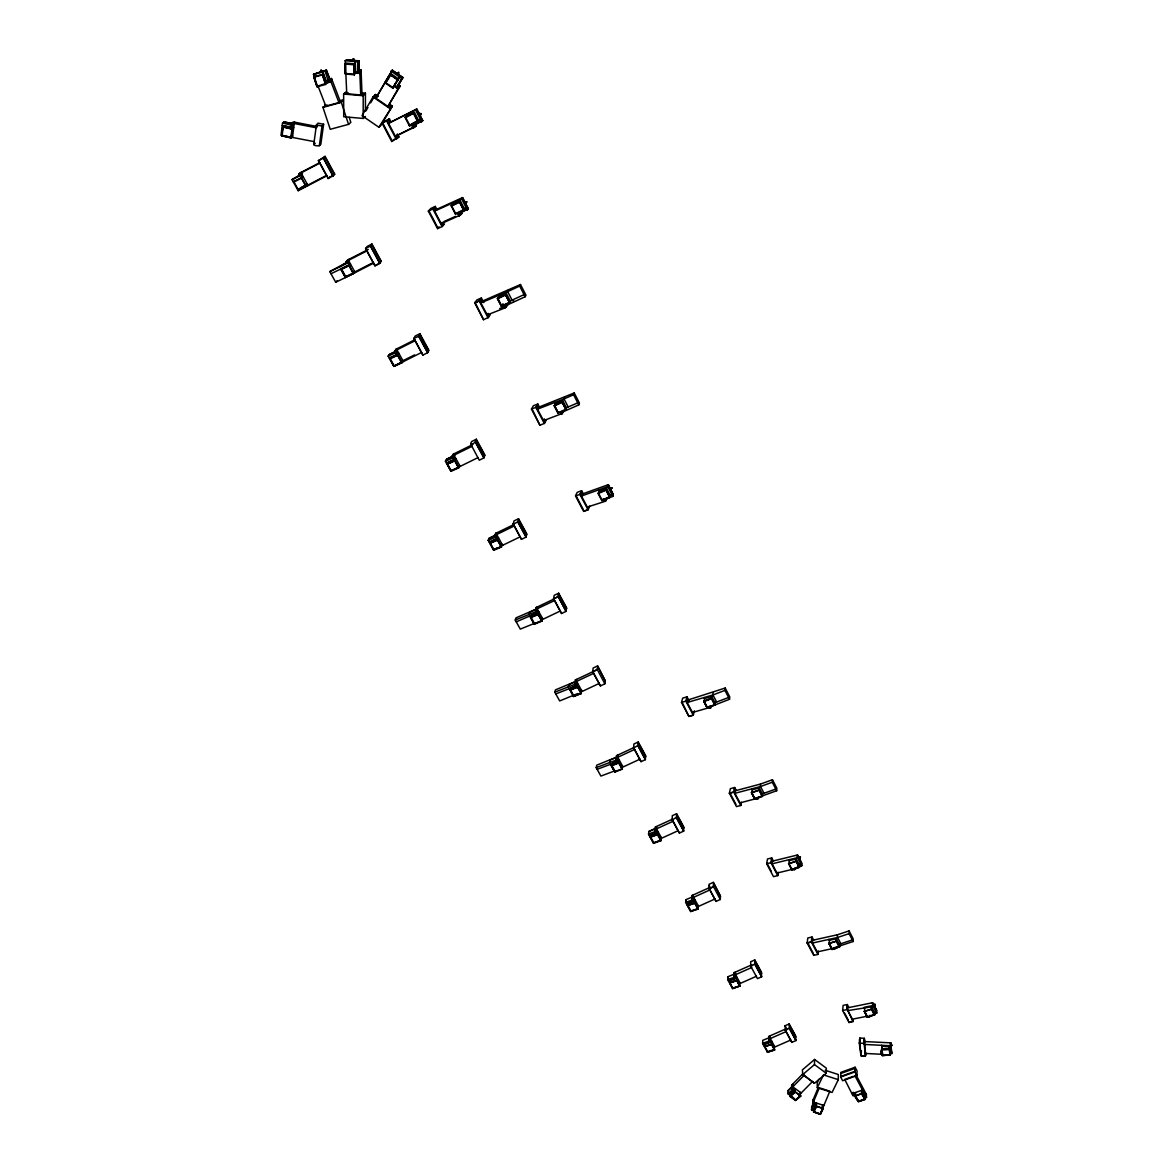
<?xml version="1.0" encoding="UTF-8"?>
<svg xmlns="http://www.w3.org/2000/svg" width="1173" height="1173" viewBox="0 0 1173 1173"><rect width="100%" height="100%" fill="white"/><g stroke="black" fill="none" stroke-linecap="round" stroke-linejoin="round"><path stroke-width="1.5" d="M345.976 92.183L343.63 94.031L343.718 116.743L363.19 118.444L363.205 95.731L365.419 93.151L361.885 92.843M365.433 111.259L365.419 93.151M828.915 939.397L829.384 940.291L836.32 938.752L836.305 941.318L839.252 946.89M836.496 941.069L828.9 943.385L831.98 949.5L839.575 946.787L831.98 949.5M818.168 950.922L817.933 954.426L813.71 955.35L807.156 942.931L807.83 937.975L812.039 937.036L812.581 940.291L837.595 934.72L849.076 930.893L853.123 938.737L853.152 941.508L834.78 947.593L835.367 948.693L834.282 949.06L834.282 948.165M832.17 948.913L829.223 943.283M513.188 524.17L513.994 520.929L518.554 518.715L526.765 533.847L526.032 537.131L521.457 539.345L513.188 524.17L517.777 521.941L518.554 518.715M829.37 943.62L829.384 940.291M826.276 1073.28L826.305 1068.134L814.575 1059.468L802.405 1069.879L802.669 1074.629L814.429 1083.265L826.276 1073.28L814.487 1064.6L814.575 1059.468M398.102 73.782L397.662 74.148M397.574 73.415L397.119 74.427M398.468 72.535L398.453 75.072L398.761 72.286L396.342 73.62M823.226 1108.5L816.276 1106.271L823.226 1108.5L820.47 1114.35L813.549 1111.887L820.47 1114.35M820.279 1113.851L813.666 1111.652M813.476 1102.517L811.555 1109.981L813.388 1110.567L816.525 1103.104L816.467 1106.682M813.974 1111.828L814.018 1109.072M811.628 1109.819L811.672 1106.813L813.754 1102.444M814.018 1104.878L812.713 1104.453L812.772 1100.655L818.006 1088.177M812.713 1104.453L813.168 1099.731M812.581 940.291L812.522 943.033L837.595 937.476L849.105 933.649L849.076 930.893M817.933 954.426L811.393 941.992L811.643 938.517M800.265 1095.934L800.353 1092.371M800.734 1096.081L795.191 1091.799L789.972 1096.432L795.514 1100.479L800.734 1096.081L795.177 1092.019M795.514 1100.479L800.734 1095.861M795.807 1039.908L795.587 1035.73L789.18 1023.941L785.06 1025.745L785.411 1030.539L791.848 1042.357L795.968 1040.554L789.37 1028.091L789.18 1023.941M801.482 865.85L801.555 863.181L797.332 855.044L797.244 857.668M795.221 1092.254L795.323 1088.691L789.341 1094.761L794.81 1090.128L792.318 1087.342L804.238 1075.26M793.622 868.577L794.224 869.736L795.323 869.354L794.722 868.196L801.702 865.777L801.775 863.137L797.552 854.985L772.289 861.187L772.142 863.812L797.464 857.624L797.552 854.985M792.596 1089.688L791.54 1088.925L791.658 1085.157L803.109 1073.544M799.004 867.023L799.077 864.574L796.174 858.988L789.18 860.689L789.048 863.871M799.018 858.181L799.502 859.223L800.411 857.052L798.358 856.818L800.397 857.698M791.54 1088.925L792.405 1084.409L793.447 1085.289L787.963 1090.729M799.473 867.316L796.276 860.967L788.564 863.841L796.423 861.246L799.473 867.316L791.775 869.985L788.579 863.636M799.942 858.079L800.177 857.155L798.652 857.551M790.543 1093.544L790.455 1096.286L795.485 1099.951L790.191 1096.022M793.74 1097.972L787.86 1093.691L788.109 1090.582L791.834 1087.107M796.174 858.988L796.086 861.422L799.15 867.243M794.224 869.736L794.253 868.885L776.995 873.064M791.775 869.985L799.487 867.126M791.966 869.398L788.916 863.519M786.291 1028.721L786.174 1031.58L769.605 1038.853L770.954 1042.298L763.33 1044.718L771.673 1041.081L771.497 1044.556L774.429 1049.791M774.737 1049.908L767.479 1052.21L774.737 1049.908L771.673 1044.131L764.415 1046.653L771.673 1044.351M774.283 1049.6L774.444 1046.125M767.67 1051.712L764.737 1046.345M769.092 1041.155L768.711 1036.419L784.634 1029.439M770.954 1042.298L769.561 1039.762L769.752 1035.964M773.447 861.143L771.761 857.918L767.494 858.973L766.673 863.724L773.491 876.642L777.743 875.615L778.11 872.257M764.869 1046.668L765.016 1043.985M470.71 444.098L479.258 460.212L483.892 457.925L484.83 454.933L476.326 439.23L471.693 441.517C467.939 447.148 476.956 442.72 476.326 439.23M762.729 1043.178L762.685 1040.363L769.576 1037.548M754.62 798.71L776.673 790.734L776.819 788.212L772.45 779.737L760.676 784.004L735.207 790.793L734.972 793.3L760.5 786.526L772.303 782.244L772.45 779.737M777.743 875.615L770.94 862.668L771.761 857.918M761.541 976.156L761.424 972.124L754.796 959.939L750.632 961.787L750.837 966.42L757.509 978.634L761.688 976.786L754.884 963.927L754.796 959.939M751.937 792.86L752.172 789.84L759.224 787.963L762.23 793.754L762.069 796.1L754.957 798.652L751.79 792.508M759.224 790.001L751.453 792.64L754.767 799.194L762.553 796.394L759.239 789.825M760.28 786.584L760.456 784.063M757.831 797.523L758.447 798.725L757.347 799.121L757.406 798.314L740.002 802.875M759.224 787.963L759.048 790.294L762.23 796.32M732.582 988.15L739.606 985.833L739.855 982.534M734.225 972.593L734.914 973.854L727.92 976.742L727.685 979.543L732.714 988.619L740.06 985.994L736.893 980.247L729.562 982.681L737.04 980.511M754.767 799.194L751.453 792.64M739.591 985.907L736.717 980.687L736.981 977.314L728.521 981.068L736.219 978.517L734.855 975.012L751.658 967.534M736.893 980.247L740.046 986.2M732.714 988.619L729.87 982.563M735.662 973.429L735.06 972.344L734.327 977.344L734.019 972.696L751.849 964.778M730.222 980.305L730.017 982.901L736.717 980.687M727.89 979.47L728.228 976.83M736.248 790.47L734.694 787.508L730.398 788.652L729.401 793.212L736.468 806.599L740.764 805.484L741.233 802.259M740.764 805.484L733.712 792.068L734.694 787.508M720.442 896.231L720.295 899.486L716.058 901.392L709.122 888.679L709.079 884.266L713.316 882.36L720.442 896.231L713.316 882.36M713.375 886.759L709.122 888.679L713.375 886.759L713.536 883.533M715.075 704.841L707.158 708.008L729.518 699.255L729.767 696.894L725.207 688.038L687.539 700.134L687.187 702.48L712.964 694.944L724.943 690.384L725.207 688.038M709.298 885.439L710.002 889.911L692.906 897.624L694.299 901.201L686.513 903.914L695.105 900.028L694.724 903.254M698.17 908.987L694.9 902.814L687.466 905.38L694.871 903.005L698.17 908.987L690.75 911.553L685.633 902.33L685.97 899.647L693.082 896.656M698.096 905.468L697.715 908.694L690.618 911.084M692.363 899.984L692.158 895.439L710.281 887.257M690.75 911.553L687.466 905.38M690.941 910.966L687.789 905.277M694.299 901.201L692.803 898.489L693.228 894.955M293.118 123.664L284.027 121.904L282.532 123.033L281.021 135.247L314.203 141.625M281.593 135.745L291.285 137.945L281.593 135.745L282.854 126.435L292.458 128.722L291.285 137.945L292.341 128.81M714.577 704.724L714.841 702.539L711.688 696.469L704.577 698.565L704.196 701.395L711.424 698.653L711.688 696.469M281.711 135.657L282.854 126.435M283.265 126.523L282.165 135.335M712.744 695.003L713.037 692.642M687.935 905.615L688.243 903.122M291.241 125.1L291.461 123.356L293.338 121.933L317.443 126.596L316.05 127.725L293.309 123.326L292.312 127.886L282.238 125.482L293.705 127.696L291.96 129.074L290.875 137.842M292.312 127.886L292.839 123.693L294.76 122.212M292.473 137.446L294.247 123.502M710.398 706.483L711.043 707.744L709.929 708.169L709.372 706.161M685.838 902.257L686.278 899.735M856.876 1075.597L857.067 1070.92L855.102 1067.225L840.909 1072.357L840.674 1077.034L842.639 1080.729L856.876 1075.597L854.912 1071.902L855.102 1067.225M707.348 707.466L704.049 701.043M313.734 144.734L316.417 124.939L318.03 123.15L323.631 124.235L320.83 144.294C319.936 147.241 310.684 145.452 315.229 143.223M319.349 145.819L322.047 126.024L323.631 124.235M707.158 708.008L703.697 701.161L711.6 698.17L715.061 705.017M683.595 830.543L683.742 826.862L676.601 813.725L672.305 815.69L672.202 819.912L679.387 833.065L683.698 831.1L676.425 817.376L676.601 813.725M689.489 701.498L687.041 696.835L682.715 698.111L681.498 702.407L688.888 716.41L693.228 715.149L694.387 710.809M681.498 702.407L685.853 701.131L687.041 696.835M650.56 836.892L653.801 842.844L660.663 840.381L661.147 837.287M657.906 834.575L650.194 837.199L657.745 834.296L661.132 840.689L657.716 834.487M657.569 834.765L658.053 831.672L649.329 835.66L657.217 832.815L655.795 829.179L673.141 821.232M661.161 840.484L653.625 843.372L650.238 837.009M657.217 832.815L655.663 830L656.206 826.613M655.238 831.554L655.12 827.112L671.938 819.414M650.692 837.229L651.088 834.853M648.64 833.93L648.86 831.437L655.766 828.285M320.684 72.623L321.109 70.175L322.956 71.993L321.109 70.175M320.889 71.744L320.361 72.125M645.355 759.092L645.634 755.603L638.244 741.996L633.875 744.019L633.625 748.022L641.059 761.658L645.429 759.635L637.936 745.456L638.244 741.996M427.602 352.721L428.819 350.141L419.89 333.675L415.154 336.065L413.878 338.586L422.866 355.096L427.602 352.721L418.629 336.196L419.89 333.675M422.866 355.096L413.952 338.279M621.939 768.989L622.54 766.028M597.145 769.312L618.45 761.321L617.013 757.626L634.622 749.444M618.728 763.154L619.329 760.207L610.488 764.312L614.813 772.113L622.438 769.092L618.904 762.67L611.309 765.529L614.813 772.113M618.45 761.321L616.851 758.403L617.526 755.177M616.426 760.031L616.411 755.691L633.493 747.758M612.262 763.491L611.778 765.749L615.004 771.585L611.632 765.397M614.447 770.984L600.899 776.071L596.192 767.626L596.749 765.163L617.086 756.908M849.135 1021.727L848.959 1022.489L853.314 1020.891L846.994 1008.883L847.317 1004.528L843.138 1005.378L842.625 1010.496L848.959 1022.489L853.138 1021.654L846.994 1008.883M605.341 681.029L604.857 683.83L600.415 685.926L592.702 671.762L593.142 668.024L597.57 665.927L605.341 681.029L597.57 665.927M865.571 1052.342L865.454 1055.979L860.967 1055.744L859.325 1043.134L859.824 1038.076L864.31 1038.296L864.78 1041.888M575.269 684.167L575.371 679.959L597.145 669.666L597.673 666.894M865.645 1055.245L864.31 1038.296M861.466 1050.656L860.967 1055.744L865.454 1055.979L864.017 1042.621M581.046 693.507L577.556 687.158L578.274 684.416L569.286 688.654L573.656 696.542L581.383 693.375L577.717 686.718L570.034 689.724L577.878 687.026M580.87 693.258L581.603 690.457M577.717 686.718L581.339 693.551M573.656 696.542L570.034 689.724M573.846 696L570.357 689.592M555.782 693.932L577.351 685.501L575.87 681.733L593.758 673.302M813.71 955.35L813.915 954.602M577.351 685.501L575.679 682.481L576.5 679.431M571.09 687.803L570.518 689.959L577.541 687.217M605.767 498.76L606.91 498.349L605.019 501.37L604.3 499.977L612.849 496.384L613.186 494.493L608.142 484.757L607.57 486.707M609.476 496.912L610.004 495.079L606.529 488.408L599.256 491.003L598.538 493.364L606.368 490.021M611.969 487.865L610.59 490.05L609.593 488.129L611.969 487.865L609.725 488.247M609.975 497.191L606.192 489.684L597.981 493.276L601.822 500.622L609.975 497.191L606.148 489.83M577.776 693.522L559.682 700.941L554.814 692.173L555.474 689.856L574.682 681.865M610.693 488.54L610.59 490.05M611.617 488.232L609.857 488.056M605.019 501.37L587.262 507.073M606.001 490.211L606.529 488.408M607.79 486.634L608.362 484.669L582.087 494.082L581.456 496.032L607.79 486.634L612.849 496.384M601.822 500.622L610.019 497.044M602.028 500.05L598.377 492.983M566.016 610.898L566.603 607.819L558.671 593.201L554.169 595.356L553.568 598.86L561.544 613.508L566.046 611.353L558.055 596.236L558.671 593.201M583.26 493.833L581.632 490.739L577.219 492.323L575.503 495.974L583.641 511.413L588.069 509.859L589.726 506.149M322.047 126.024L316.417 124.939M542.117 620.986L538.275 614.256L530.504 617.409L534.316 624.285L542.117 620.986L538.334 614.08M530.9 617.101L534.507 623.728L541.603 620.854L542.454 618.215M575.503 495.974L579.946 494.39L581.632 490.739M516.252 621.866L539.008 611.969L538.143 614.593L541.794 621.118M538.04 613.01L536.31 609.887L537.263 607.013L537.952 608.406M536.134 607.555L536.838 608.86L535.914 611.632L535.211 610.327L536.134 607.555L553.715 599.139M531.046 617.467L531.721 615.444M534.14 623.493L520.284 629.109L515.24 620.048L516.003 617.848L536.838 608.86M379.847 263.104L374.949 265.816L365.595 248.647L367.134 246.477L371.929 244.013L381.225 261.139L379.847 263.104L370.521 245.919L371.929 244.013M562.307 411.943L563.451 411.503L561.383 414.318L560.635 412.881L578.802 404.89L579.462 403.116L574.227 392.955L538.246 407.383L537.483 409.157L564.037 398.923L573.568 394.714L574.227 392.955M565.753 409.406L566.383 407.749L577.761 402.867M566.251 409.685L562.322 401.884L554.008 405.667L557.996 413.321L566.31 409.553L562.278 402.016M561.383 414.318L560.855 412.295M365.595 248.647L370.521 245.919M562.131 402.442L562.776 400.799L566.383 407.749L568.245 407.046L564.037 398.923M563.802 399.011L564.506 397.236M490.182 542.85L493.921 549.712L501.091 546.691L502.073 544.228M501.56 546.985L497.689 539.683L489.845 542.996L497.631 539.844L501.56 546.985L493.716 550.269L488.217 540.342L489.068 538.304L494.977 535.431M554.418 405.374L558.201 412.72L554.58 405.77L555.445 403.629L562.776 400.799M497.513 540.196L498.51 537.747L489.258 542.234L497.499 538.759L495.974 534.873L514.375 525.929M493.716 550.269L489.845 542.996M539.492 407.236L537.806 404.025L533.363 405.755L531.428 409.098L539.873 425.169L544.345 423.468L546.222 420.066M495.329 537.337L494.581 535.988L496.809 532.835M494.581 535.988L495.651 533.392L513.627 524.668M490.343 543.231L491.12 541.34M488.437 540.254L489.288 538.202L495.27 535.562M813.388 1110.567L815.704 1105.054M821.569 1108.118L822.83 1105.127L822.786 1108.72L820.162 1114.027M820.733 1112.928L829.883 1091.198L819.355 1087.811L813.124 1102.693L816.261 1103.705M531.428 409.098L535.885 407.383L537.806 404.025M818.915 1079.336L817.17 1083.016L817.302 1087.708L832.053 1092.474L838.314 1079.673L838.299 1074.512L825.176 1070.275M817.302 1087.708L823.49 1074.893L838.314 1079.673M811.555 1109.981L814.414 1104.072M813.534 1112.121L816.276 1106.271M813.857 1111.989L816.584 1106.374M318.382 86.978L325.83 106.142L327.208 105.071L322.956 107.373L330.243 129.294L348.542 124.353L341.314 102.344L343.396 99.764L340.082 100.673M450.872 470.828L458.467 467.514L459.567 465.285M450.989 471.311L446.972 463.775L454.904 460.3L458.98 467.704L450.989 471.311L445.403 461.238L446.605 459.229L452.675 456.517M451.194 470.725L447.324 463.628M448.379 462.265L447.485 464.009L454.728 460.828L455.872 458.57L446.488 463.188L454.801 459.537L453.262 455.579L471.942 446.356M452.587 458.071L451.825 456.678L454.215 453.702M451.825 456.678L453.042 454.288L472.851 444.508M324.584 105.79L325.112 104.778L325.376 105.467M504.39 306.329L525.167 296.74L525.988 295.2L520.489 284.526L481.81 301.358L480.886 302.898L507.66 291.622L519.668 286.051L520.489 284.526M513.789 300.816L513.173 302.282M510.196 300.933L509.419 302.37L505.622 295.053L506.413 293.631L510.196 300.933L512.073 300.141L507.66 291.622M503.276 304.203L505.167 307.839L487.22 314.951L488.115 313.382L489.376 315.772L488.481 317.355L483.555 319.716L474.684 302.869L476.912 299.907L481.399 298.001L483.804 302.59M506.267 305.845L507.469 305.303L506.677 303.792M505.167 307.839L507.469 305.303M501.765 305.904L497.792 298.206M501.545 306.505L509.976 302.531L505.812 294.482L497.367 298.485L501.545 306.505L497.367 298.485M507.425 291.725L508.29 290.186M378.366 96.435L375.551 94.5L370.653 102.872M392.325 70.145L375.859 98.151L392.325 70.145L402.955 77.506L398.615 85.13M387.882 79.867L390.418 75.38M396.885 87.095L394.758 85.629L394.319 86.391L397.955 88.899M385.213 82.315L392.896 87.608L399.641 77.051L392.955 88.312L384.905 82.755L390.008 74.178L398.058 79.735L390.008 74.178M402.588 77.565L398.365 84.955L400.125 86.172M398.395 88.151L387.94 106.464L400.242 85.937L398.747 84.896L397.207 86.23L398.732 87.271L400.242 85.937M506.413 293.631L499.024 296.74L497.953 298.602L506.003 294.848M389.583 104.162L392.383 106.083L381.034 125.232L378.864 127.227L362.017 115.687L373.014 96.963L375.551 94.5M352.267 60.761L353.484 58.65L354.701 60.967L353.146 58.885M366.093 110.643L367.911 107.535M390.374 74.427L385.58 82.565M392.676 87.975L397.706 79.485M396.489 87.432L401.767 78.518L391.108 71.142M398.072 86.054L398.747 84.896M394.758 85.629L398.014 88.474L398.732 87.271M378.864 127.227L392.383 106.083M488.056 317.839L479.185 300.962L474.684 302.869L479.185 300.962L481.399 298.001M419.743 115.907C424.289 111.743 415.183 113.825 420.11 115.453M420.022 115.628L421.268 113.576M332.985 175.994L334.701 174.132L325.053 156.346L318.396 160.686L328.103 178.531L332.985 175.994L323.293 158.135L325.053 156.346M583.993 510.841L588.069 509.859L579.946 494.39M328.103 178.531L329.833 176.668M464.728 203.325L465.696 202.885M466.605 202.093L464.229 201.873L466.854 201.771L465.696 203.574M421.65 352.443L393.849 366.416L402.002 362.589L397.735 354.833L389.685 358.542L393.893 366.416L388.19 356.152L389.333 354.495L395.448 351.416M401.445 362.442L402.779 360.434M394.099 365.829L390.037 358.381M401.665 362.75L397.588 355.346L398.908 353.381L389.333 358.205L397.764 354.305L396.181 350.243L415.227 340.654M397.735 354.833L401.928 362.721M390.198 358.777L391.254 357.237M395.477 352.78L394.671 351.313L397.31 348.601M394.671 351.313L396.107 349.202L414.729 339.833M388.41 356.049L389.568 354.378L394.245 352.311M539.873 425.169L532.659 410.183M467.118 210.114L468.335 208.647L462.617 197.592L435.711 209.776L434.655 211.111L461.619 198.897L462.617 197.592M460.71 212.078L461.766 213.545L459.273 215.847L458.467 214.278L468.335 208.647M463.995 210.04L459.655 201.653L463.995 210.04L455.447 214.219L451.165 205.759L459.655 201.653M460.945 211.976L459.669 213.691L460.49 215.275M463.408 209.864L466.209 207.782L464.259 208.721M459.273 215.847L458.79 213.853M460.549 214.131L461.766 213.545M466.546 201.815L464.537 201.829L465.432 203.559M455.667 213.603L451.532 205.583M437.001 209.6L435.33 206.419L430.814 208.471L428.321 211.081L437.558 228.618L442.089 226.594L444.508 223.911M464.317 208.633L460.388 201.023L459.464 202.255L463.628 210.216M437.558 228.618L439.069 226.814M461.385 198.999L462.382 197.694L468.1 208.75M451.165 205.759L459.567 201.756M460.388 201.023L452.939 204.395L451.708 205.993L459.845 202.035M428.321 211.081L432.866 209.029L435.33 206.419M353.498 273.426L345.361 277.327L340.918 269.262L349.143 265.23L353.498 273.426L345.361 277.327M354.525 271.374L353.014 273.148L345.258 276.843M345.712 277.444L346.988 275.948M347.091 262.239L329.804 271.608L335.713 282.238L337.018 280.758M342.721 268.031L341.534 269.379L345.58 276.711L341.358 268.984M489.376 315.772L490.226 314.819M346.959 263.324L346.108 261.799L347.736 259.951L368.263 249.438M346.108 261.799L348.953 259.336M483.555 319.716L475.124 302.385M799.194 858.431L800.411 857.052M799.326 858.401L800.279 857.331M873.944 1005.51L874.471 1006.639L874.53 1004.411M874.046 1005.628L875.263 1004.367L873.269 1004.132L874.061 1006.331L875.043 1004.484M798.857 1095.347L812.625 1081.418M421.4 121.816L422.529 120.672L416.591 109.192L415.447 110.291M412.647 126.2L422.764 120.57L416.826 109.074L388.556 123.297L416.826 109.074M411.459 123.898L413.497 127.828L415.007 126.332M413.497 127.828L416.18 125.76L415.33 124.133L414.113 124.749M418.028 121.611L413.6 112.828L404.934 117.227L409.465 125.907L418.028 121.611L413.6 112.828M417.515 121.347L420.447 119.397L412.867 123.194M415.33 124.133L413.878 125.584L414.729 127.227M409.465 125.907L418.116 121.523M390.99 121.845L389.407 118.81L382.119 123.282L391.709 141.493L398.937 136.977L397.339 133.957M420.784 113.766L418.893 113.605M409.685 125.276L405.389 116.948M420.916 114.016L418.57 113.634M391.709 141.493L394.392 139.162M416.18 125.76L395.404 136.332L413.864 127.461L413.028 125.834M414.465 112.403L405.565 117.373L414.465 112.403L418.556 120.306M382.119 123.282L389.407 118.81M306.138 186.111L297.927 190.217L306.138 186.111L301.534 177.71M307.341 184.308L297.825 189.733M299.804 175.07L292.048 179.616L298.177 190.7L299.833 189.293M299.467 188.413L298.147 189.586L293.763 181.566M293.411 181.742L303.162 176.698L301.461 178.208L305.904 186.184M293.939 181.976L295.273 180.803L293.279 181.844M398.014 88.474L399.582 87.095M292.282 179.498L300.141 175.232M299.511 175.877L298.631 174.293L300.449 172.71L319.789 162.622M298.631 174.293L301.681 172.064L302.487 173.692M363.19 118.444L365.419 116.479M348.542 124.353L350.844 122.373L349.187 117.315M401.621 78.767L402.955 77.506M802.669 1074.629L814.487 1064.6M787.86 1093.691L793.329 1089.057M790.221 1096.388L795.441 1091.99M795.265 1100.069L800.265 1095.861M390.976 71.377L392.193 70.38L402.823 77.726M364.803 94.163L362.002 93.913L360.727 94.969L359.818 72.462L355.184 72.433L355.17 61.568L355.639 73.034L354.055 74.251L345.199 73.459M342.897 100.775L338.938 102.564L330.61 80.834L326.197 82.257L322.472 71.993M292.649 136.053L290.904 137.446L281.755 135.232M355.184 72.433L359.407 72.785L361.123 71.465M361.064 70.043L357.648 71.172L361.064 70.043L362.002 93.913M354.407 74.779L354.495 64.354L345.155 63.562L354.393 64.442L354.407 74.779L345.097 73.972L345.155 63.562M284.54 125.936L283.177 126.977L291.96 129.074M282.81 123.092L284.306 121.963L291.842 123.708M345.58 63.606L345.58 73.518L345.273 60.717L357.633 61.773L358.953 60.805L359.319 70.175M354.041 64.794L355.258 63.885L346.797 63.166L345.551 64.075L354.495 64.808M357.648 62.066L358.967 61.084L346.636 60.028L345.287 61.011M330.947 81.729L317.033 86.333M326.197 82.257L331.988 79.808M331.46 78.444L328.044 80.189L331.46 78.444L340.287 101.494M317.428 86.23L314.247 76.685M352.355 60.527L352.956 60.571M313.748 76.875L317.062 86.846L313.851 76.802L323.601 74.002L322.296 74.94M345.273 60.717L346.622 59.75L358.953 60.805M322.487 74.442L325.889 84.353L317.062 86.846M325.156 71.406L326.563 70.409L313.587 74.617M314.789 77.682L313.484 74.339L326.461 70.131L329.921 79.163M320.772 71.773L320.991 70.497M315.669 76.201L314.349 77.139L322.736 74.808M313.484 74.339L326.461 70.131M890.937 1045.524L891.773 1045.055M890.952 1045.949L891.744 1044.894M318.396 160.686L323.293 158.135M319.921 163.047L300.259 173.296L302.355 177.108M301.036 187.592L304.188 185.95M299.599 189.425L326.622 175.363M298.177 190.7L326.856 175.789L318.528 160.496M331.46 175.818L334.701 174.132M367.046 250.846L347.677 260.773L349.701 264.453L350.492 264.042L348.968 265.802L353.234 273.47M345.874 263.177L339.584 266.887M348.308 265.171L340.757 269.028L345.478 277.561L373.718 263.119M354.745 271.989L371.812 263.251M405.594 117.344L413.805 113.224M413.878 338.586L418.629 336.196M292.048 179.616L300.684 175.29M293.631 182.123L301.842 178.003M409.333 125.423L417.911 121.127M401.679 361.357L414.626 354.862M446.37 459.347L453.804 455.681M450.799 471.018L478.056 457.587M493.422 549.77L496.663 548.216M499.654 546.75L520.284 536.765M329.804 271.608L348.117 262.767M416.459 123.268L420.916 121.127M415.095 124.25L422.764 120.57M330.991 273.734L349.29 264.922L347.281 261.242M455.329 213.735L463.79 209.659M341.211 269.511L349.349 265.597M395.902 138.429L398.937 136.977M335.713 282.238L345.478 277.561M528.876 614.491L529.844 612.203L554.682 600.503L561.544 613.508M536.633 613.098L529.888 616.324L534.316 624.285M560.386 610.957L543.026 619.256L536.354 607.453M592.702 671.762L597.145 669.666M574.975 681.982L569.169 684.475L568.304 686.894M599.256 683.404L582.145 691.469L576.603 681.396M633.625 748.022L637.936 745.456M616.001 757.641L610.283 760.06L609.549 762.611M388.19 356.152L396.635 352.252M510.138 301.036L524.067 294.599M501.428 306.036L509.8 302.165M639.93 759.18L623.068 766.995L617.731 757.289M389.891 358.894L397.926 355.184M393.776 365.947L401.474 362.398M393.967 366.299L402.002 362.589M672.202 819.912L676.425 817.376M654.695 829.003L649.065 831.349M678.273 830.631L661.66 838.211L656.513 828.856M714.958 898.987L698.595 906.362L693.61 897.316M462.059 211.169L466.502 209.175M462.382 211.331L466.678 209.395M443.937 221.55L455.608 216.316M459.596 215.421L441.239 223.662L442.28 222.298L443.585 224.791M750.837 966.42L754.884 963.927M756.424 976.259L740.324 983.399L735.544 974.704M554.58 405.77L562.512 402.236M445.403 461.238L453.731 457.573M557.879 412.837L566.119 409.201M447.162 464.112L455.095 460.637M785.411 1030.539L789.37 1028.091M790.778 1040.026L774.913 1046.961L770.28 1038.545M488.217 540.342L496.443 536.867M490.021 543.319L497.865 540.005M609.96 495.226L611.837 494.434L610.004 495.079M601.69 500.138L609.843 496.707M493.598 549.8L501.106 546.647M499.698 308.543L504.654 306.476M535.211 610.327L536.31 609.887M515.24 620.048L537.029 611.177M530.739 617.555L538.495 614.403M534.184 623.801L541.618 620.796M574.579 682.906L575.679 682.481M554.814 692.173L576.368 683.742M573.538 696.058L580.884 693.199M573.7 696.366L581.383 693.375M543.524 420.638L561.603 413.746M703.683 701.351L711.762 698.463M714.826 702.7L728.609 697.48M707.026 707.524L714.914 704.533M615.766 758.814L616.851 758.403M596.192 767.626L617.511 759.62M611.47 765.822L619.065 762.963M614.696 771.643L621.954 768.931M751.438 792.831L759.386 790.103M654.593 830.381L655.663 830M656.308 831.173L648.42 834.018L653.625 843.372M762.215 793.93L775.808 789.033M840.748 1073.53L854.941 1068.398M840.748 1076.447L854.985 1071.316M840.674 1077.034L854.912 1071.902M653.493 842.903L660.678 840.323M853.226 1076.359L844.751 1079.409L852.683 1095.186L854.443 1095.538M856.95 1075.011L854.912 1075.744L866.495 1097.473L863.651 1098.485M852.346 1093.632L862.507 1090.01M852.668 1094.233L855.396 1092.547L855.44 1096.125L858.621 1101.256M852.683 1095.186L855.733 1094.101M865.19 1099.365L861.715 1093.515L854.985 1096.139L858.46 1101.755L865.19 1099.365L858.46 1101.535M855.44 1096.125L861.715 1093.515M858.313 1101.286L864.721 1099.013M613.186 494.493L608.362 484.669M691.747 898.855L692.803 898.489M685.633 902.33L693.419 899.618M799.077 864.765L800.851 864.149L799.077 864.574M791.643 869.516L799.341 866.847M687.613 905.659L695.046 903.078M690.765 911.348L698.199 908.796M828.9 943.591L836.642 941.142M733.726 976.244L734.782 975.907L736.219 978.517M727.685 979.543L735.383 976.992M839.106 944.324L852.346 939.94M831.848 949.03L839.428 946.508M740.06 985.994L732.729 988.414L729.562 982.681M768.52 1040.099L769.561 1039.762M770.133 1040.818L762.523 1043.252L767.479 1052.21M864.222 1011.39L871.73 1009L874.691 1014.704L867.199 1017.314L864.222 1011.39L871.862 1009.264M764.561 1046.697L771.819 1044.381M874.164 1012.167L875.894 1011.625L874.164 1011.962L871.466 1006.786L847.903 1010.598L846.965 1006.038M873.181 1014.249L876.686 1013.135L876.598 1010.261L872.668 1002.71L847.874 1007.754M867.067 1016.83L874.559 1014.454M874.691 1014.704L867.199 1017.314M869.369 1016.712L870.439 1016.375L869.882 1015.29M767.362 1051.726L774.297 1049.527M714.841 702.539L716.644 702.011L712.964 694.944M692.451 712.495L710.017 707.407M331.563 78.708L329.657 79.236L326.856 71.934M323.205 106.86L341.578 101.846M322.956 107.373L341.314 102.344M762.23 793.754L764.004 793.285L760.5 786.526M766.673 863.724L770.94 862.668M836.32 938.752L839.106 944.133L840.85 943.737L837.595 937.476M817.2 951.919L833.578 948.327M842.625 1010.496L846.818 1009.645M864.149 1007.314L872.756 1005.569L876.686 1013.135M872.756 1005.569L872.463 1002.754L876.598 1010.261M852.404 1019.176L867.023 1016.258M881.539 1049.395C902.902 1050.744 873.914 1043.677 882.287 1055.597L890.292 1054.894L882.287 1055.597M889.94 1054.908L889.251 1049.205L881.92 1049.718L881.803 1046.213L889.149 1046.58L890.292 1055.114M889.823 1052.21L891.656 1052.093L889.808 1052.005L889.911 1054.718M891.627 1053.691L890.776 1042.841L864.178 1041.551L863.958 1039.733M882.243 1055.099L890.263 1054.615M859.325 1043.134L863.827 1043.354M890.894 1045.759L864.237 1044.439L864.178 1041.551M865.41 1053.457L882.8 1054.336M353.733 60.937L353.542 61.084M361.079 70.321L359.041 70.145L358.674 61.069M355.639 73.034L359.862 73.4M345.287 92.476L348.073 92.711L346.753 93.767L345.874 73.987M343.953 93.517L363.513 95.218M343.63 94.031L363.205 95.731M798.564 857.36L800.162 857.536M873.299 1004.836L875.278 1005.07M291.461 123.356L292.839 123.693M282.532 123.033L292.62 125.438M282.796 126.845L292.4 129.133M812.772 1100.655L814.077 1101.08M813.373 1102.092L823.871 1105.465M813.094 1103.646L816.261 1104.658M890.82 1044.967L891.759 1045.319M374.7 95.438L377.105 97.095M389.143 105.379L391.547 107.036M373.439 96.494L390.345 108.121M373.014 96.963L389.935 108.59M396.65 73.738L397.735 74.486M398.556 78.928L391.254 73.884L390.125 74.808L397.852 80.101M385.814 80.512L387.031 81.362M791.804 1085.01L792.86 1085.773M791.658 1085.157L792.713 1085.919M792.801 1086.858L801.188 1092.987M792.288 1088.295L794.81 1090.128M802.552 1074.013L814.429 1083.265M855.293 1095.802L858.768 1101.418M853.944 1094.746L857.595 1100.641M861.554 1093.866L864.868 1099.248M734.019 972.696L734.621 973.781M657.569 834.692L660.839 840.601M694.724 903.195L697.876 908.899M301.065 172.886L308.044 185.569M348.469 260.377L355.184 272.591M347.985 259.834L348.821 261.359M347.736 259.951L348.572 261.476M396.958 349.862L403.424 361.607M454.171 453.79L454.948 455.183M396.342 349.085L397.148 350.551M299.804 173.692L301.901 177.519M396.107 349.202L396.914 350.668M454.024 455.197L460.183 466.399M395.829 350.771L397.764 354.305M496.722 534.507L502.66 545.298M495.886 533.29L496.619 534.639M495.651 533.392L496.399 534.741M452.954 456.18L454.801 459.537M617.497 755.28L618.171 756.497M575.591 679.856L576.28 681.117M458.643 467.851L454.757 460.784L458.438 467.558M536.545 609.183L538.275 612.321M575.371 679.959L576.06 681.22M656.191 826.73L656.836 827.889M495.71 535.518L497.499 538.759M497.528 540.152L501.282 546.97M692.158 895.439L692.774 896.568M618.743 763.095L622.115 769.209M789.532 1028.736L795.968 1040.554M513.188 523.745L521.457 539.345M592.658 671.279L600.415 685.926M633.552 747.494L641.059 761.658M785.06 1025.745L786.672 1028.692M672.114 819.355L679.387 833.065M709.005 888.093L716.058 901.392M785.25 1029.894L791.848 1042.357M324.789 156.742L334.437 174.542M371.738 244.512L381.034 261.652M419.758 334.29L428.702 350.771M323.425 157.944L333.117 175.789M476.267 439.963L484.801 455.681M370.419 246.169L379.759 263.368L374.949 265.816L365.697 248.397M418.688 335.889L427.661 352.413M518.554 519.536L526.78 534.683M558.729 594.095L566.676 608.728M475.358 441.796L483.921 457.543M475.344 442.162L483.892 457.925M638.391 743.037L645.795 756.658M517.777 521.53L526.017 536.706M517.777 521.941L526.032 537.131M566.046 611.353L558.055 596.236M676.792 814.839L683.947 827.991M597.101 669.182L604.857 683.83M638.009 745.984L645.429 759.635M755.075 961.171L761.702 973.37M789.473 1025.231L795.895 1037.035M676.528 817.933L683.698 831.1M713.257 886.172L720.295 899.486M755.031 964.558L761.688 976.786M855.704 1074.351L866.422 1094.497M682.613 703.301L688.888 716.41L693.228 715.149L685.853 701.131M729.665 792.523L735.94 804.414M766.893 863.005L771.16 871.084M808.182 943.737L813.094 953.048M844.384 1012.739L848.343 1020.217M536.281 406.855L544.727 422.94M580.928 491.868L582.087 494.082M479.625 300.493L488.481 317.355M535.885 407.383L544.345 423.468M580.298 493.818L588.421 509.273M771.306 859.34L772.289 861.187M686.484 698.126L687.539 700.134M734.195 788.872L735.207 790.793M812.039 937.036L813.666 940.145M847.317 1004.528L848.9 1007.519M382.633 122.901L392.207 141.097M428.805 210.656L438.013 228.178M771.16 861.964L777.978 874.897M686.132 700.472L693.507 714.489M733.961 791.379L741.013 804.781M811.584 941.259L818.138 953.678M575.87 495.417L583.172 509.302M388.395 119.573L389.773 122.183M396.577 135.174L397.94 137.754M434.391 207.269L435.711 209.776M537.043 405.081L538.246 407.383M544.257 418.849L545.46 421.122M387.193 120.687L396.767 138.927M433.336 208.603L442.544 226.154M480.549 298.954L481.81 301.358M386.679 121.068L396.254 139.308M432.866 209.029L442.089 226.594M709.269 706.923L709.929 708.169M756.717 797.919L757.347 799.121M704.049 697.554L704.577 698.565M751.658 788.872L752.172 789.84M788.696 859.765L789.18 860.689M833.695 947.945L834.282 949.06M703.697 701.161L707.187 707.832M864.545 1011.287L867.39 1016.8L864.677 1011.625L864.604 1008.179M828.9 943.385L831.98 949.294M562.146 402.398L565.943 409.714M505.636 295.01L509.625 302.693M797.464 857.624L801.702 865.777M606.016 490.167L609.667 497.191M414.963 123.986L415.946 125.878M460.593 211.829L461.532 213.647M506.457 303.88L507.235 305.391M711.424 698.595L714.738 704.973M561.808 412.353L562.556 413.805M836.496 940.863L839.575 946.992M406.283 114.719L406.972 116.039M411.752 125.218L413.101 127.828M452.279 203.134L452.939 204.395M457.529 213.237L458.848 215.759M871.73 1009.22L874.706 1014.924M505.578 305.786L506.369 307.297M871.539 1009.366L874.369 1014.806M554.844 402.471L555.445 403.629M605.459 499.493L606.177 500.871M498.393 295.537L499.024 296.74M502.806 304.027L504.698 307.649M598.67 489.889L599.256 491.003M603.303 498.774L604.462 500.988M415.682 110.174L421.65 121.699M461.619 198.897L467.353 209.996M413.439 113.4L417.735 121.713M519.668 286.051L525.167 296.74M573.568 394.714L578.802 404.89M724.943 690.384L729.518 699.255M772.303 782.244L776.673 790.734M849.105 933.649L853.152 941.508M322.736 71.773L326.988 82.828M325.053 71.128L328.513 81.611M322.194 74.486L325.493 84.471M329.818 78.899L330.287 80.307M329.701 79.735L330.17 81.157M859.824 1038.076L860.293 1041.668M859.457 1039.513L860.395 1046.712M859.516 1042.401L861.158 1055.011M881.685 1045.304L882.595 1055.157L881.876 1049.38M891.861 1053.691L890.556 1042.826L890.674 1045.744M891.979 1045.554L890.16 1044.864M891.275 1044.718L891.377 1045.73M890.776 1042.841L891.04 1046.903M889.149 1046.58L889.251 1049.278M876.378 1010.305L876.466 1013.193M874.164 1011.962L874.237 1014.63M873.489 1004.293L873.782 1005.642M871.466 1006.786L871.539 1009.44M866.334 1094.321L866.495 1097.473M864.721 1099.086L864.677 1096.33L861.495 1090.362L861.554 1093.94M853.138 1092.21L853.182 1095.993M839.106 944.133L839.106 946.684M837.375 934.764L837.39 937.52M359.319 69.896L359.407 72.785M357.633 61.773L357.648 72.638M354.07 64.324L354.085 74.661M354.495 60.761L353.542 58.943L354.495 60.761M558.084 596.69L553.568 598.86L558.084 596.69M733.712 792.068L729.401 793.212L733.712 792.068M811.393 941.992L807.156 942.931L811.393 941.992"/></g></svg>
